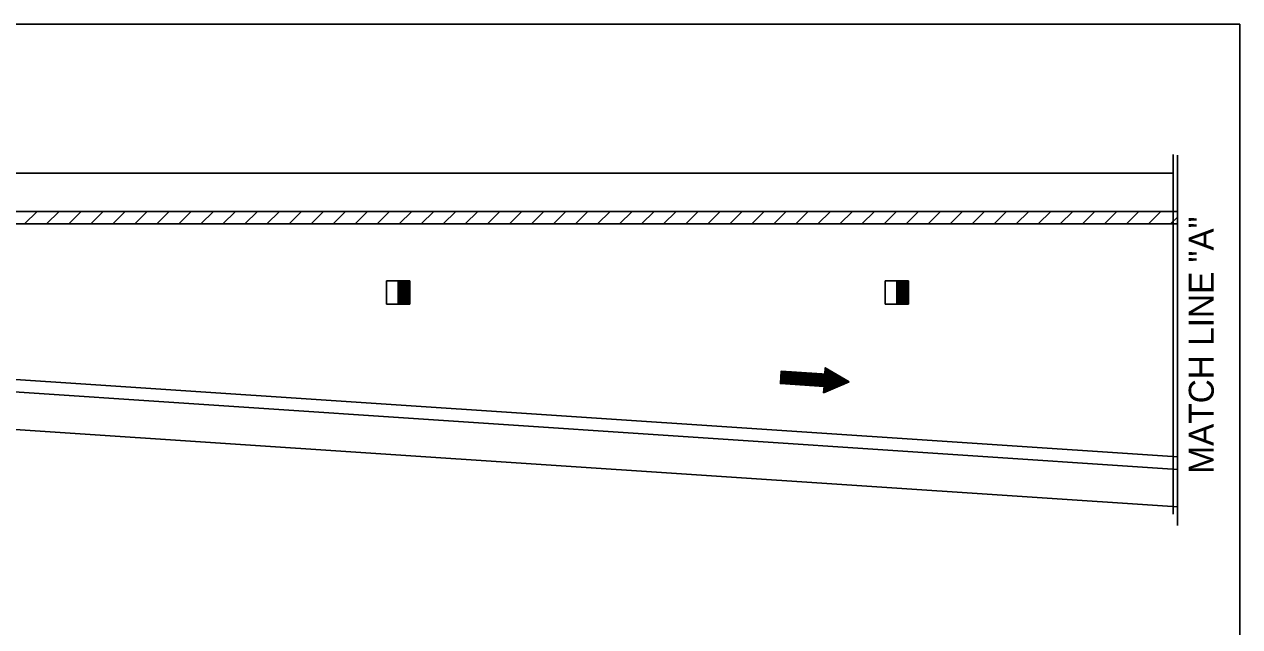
# Model space of a CAD drawing. Extents: x 1007 to 1035.5, y 1000.5 to 1021.5.
# Drawn here: x 1025.75 to 1035.5, y 1016.67 to 1021.5 of the extents above; entities that cross this region are included whole.
import ezdxf

# ---------------------------------------------------------------- set-up
doc = ezdxf.new("R2010")
doc.units = 0
doc.layers.add('Level 1', color=7, linetype='Continuous')
doc.layers.add('Level 10', color=7, linetype='Continuous')

msp = doc.modelspace()

# ---------------------------------------------------------------- linework, layer by layer
at = {"layer": 'Level 1'}
for p, q in [((1034.9661, 1020.4568), (1034.9661, 1017.5728)), ((1035, 1020.45), (1035, 1017.482)), ((1007.4661, 1020.3068), (1034.9661, 1020.3068)), ((1025.7524, 1019.9), (1025.8524, 1020)), ((1025.9292, 1019.9), (1026.0292, 1020)), ((1026.106, 1019.9), (1026.206, 1020)), ((1026.2828, 1019.9), (1026.3828, 1020)), ((1026.4595, 1019.9), (1026.5595, 1020)), ((1026.6363, 1019.9), (1026.7363, 1020)), ((1026.8131, 1019.9), (1026.9131, 1020)), ((1026.9898, 1019.9), (1027.0898, 1020)), ((1027.1666, 1019.9), (1027.2666, 1020)), ((1027.3434, 1019.9), (1027.4434, 1020)), ((1027.5202, 1019.9), (1027.6202, 1020)), ((1027.6969, 1019.9), (1027.7969, 1020)), ((1027.8738, 1019.9), (1027.9738, 1020)), ((1028.0505, 1019.9), (1028.1505, 1020)), ((1028.2273, 1019.9), (1028.3273, 1020)), ((1028.4041, 1019.9), (1028.5041, 1020)), ((1028.5808, 1019.9), (1028.6808, 1020)), ((1028.7576, 1019.9), (1028.8576, 1020)), ((1028.9344, 1019.9), (1029.0344, 1020)), ((1029.1112, 1019.9), (1029.2112, 1020)), ((1029.2879, 1019.9), (1029.3879, 1020)), ((1029.4648, 1019.9), (1029.5648, 1020)), ((1029.6415, 1019.9), (1029.7415, 1020)), ((1029.8183, 1019.9), (1029.9183, 1020)), ((1029.9951, 1019.9), (1030.0951, 1020)), ((1030.1718, 1019.9), (1030.2718, 1020)), ((1030.3486, 1019.9), (1030.4486, 1020)), ((1030.5254, 1019.9), (1030.6254, 1020)), ((1030.7022, 1019.9), (1030.8022, 1020)), ((1030.8789, 1019.9), (1030.9789, 1020)), ((1031.0557, 1019.9), (1031.1557, 1020)), ((1031.2325, 1019.9), (1031.3325, 1020)), ((1031.4093, 1019.9), (1031.5093, 1020)), ((1031.586, 1019.9), (1031.686, 1020)), ((1031.7628, 1019.9), (1031.8628, 1020)), ((1031.9396, 1019.9), (1032.0396, 1020)), ((1032.1163, 1019.9), (1032.2163, 1020)), ((1032.2932, 1019.9), (1032.3932, 1020)), ((1032.4699, 1019.9), (1032.5699, 1020)), ((1032.6467, 1019.9), (1032.7467, 1020)), ((1032.8235, 1019.9), (1032.9235, 1020)), ((1033.0003, 1019.9), (1033.1003, 1020)), ((1033.177, 1019.9), (1033.277, 1020)), ((1033.3538, 1019.9), (1033.4538, 1020)), ((1033.5306, 1019.9), (1033.6306, 1020)), ((1033.7073, 1019.9), (1033.8073, 1020)), ((1033.8842, 1019.9), (1033.9842, 1020)), ((1034.0609, 1019.9), (1034.1609, 1020)), ((1034.2377, 1019.9), (1034.3377, 1020)), ((1034.4145, 1019.9), (1034.5145, 1020)), ((1034.5913, 1019.9), (1034.6913, 1020)), ((1034.768, 1019.9), (1034.868, 1020)), ((1034.9448, 1019.9), (1035, 1019.9552)), ((1028.6563, 1019.2563), (1028.6563, 1019.4438)), ((1028.6563, 1019.4438), (1028.75, 1019.4438)), ((1028.8438, 1019.4438), (1028.75, 1019.4438)), ((1028.75, 1019.4438), (1028.75, 1019.2563)), ((1028.755, 1019.4438), (1028.755, 1019.2563)), ((1028.76, 1019.4438), (1028.76, 1019.2563)), ((1028.765, 1019.4438), (1028.765, 1019.2563)), ((1028.77, 1019.4438), (1028.77, 1019.2563)), ((1028.775, 1019.4438), (1028.775, 1019.2563)), ((1028.78, 1019.4438), (1028.78, 1019.2563)), ((1028.785, 1019.4438), (1028.785, 1019.2563)), ((1028.79, 1019.4438), (1028.79, 1019.2563)), ((1028.795, 1019.4438), (1028.795, 1019.2563)), ((1028.8, 1019.4438), (1028.8, 1019.2563)), ((1028.805, 1019.4438), (1028.805, 1019.2563)), ((1028.81, 1019.4438), (1028.81, 1019.2563)), ((1028.815, 1019.4438), (1028.815, 1019.2563)), ((1028.82, 1019.4438), (1028.82, 1019.2563)), ((1028.825, 1019.4438), (1028.825, 1019.2563)), ((1028.83, 1019.4438), (1028.83, 1019.2563)), ((1028.835, 1019.4438), (1028.835, 1019.2563)), ((1028.84, 1019.4438), (1028.84, 1019.2563)), ((1028.8438, 1019.2563), (1028.8438, 1019.4438)), ((1032.6563, 1019.2563), (1032.6563, 1019.4438)), ((1032.6563, 1019.4438), (1032.75, 1019.4438)), ((1032.8438, 1019.4438), (1032.75, 1019.4438)), ((1032.75, 1019.4438), (1032.75, 1019.2563)), ((1032.755, 1019.4438), (1032.755, 1019.2563)), ((1032.76, 1019.4438), (1032.76, 1019.2563)), ((1032.765, 1019.4438), (1032.765, 1019.2563)), ((1032.77, 1019.4438), (1032.77, 1019.2563)), ((1032.775, 1019.4438), (1032.775, 1019.2563)), ((1032.78, 1019.4438), (1032.78, 1019.2563)), ((1032.785, 1019.4438), (1032.785, 1019.2563)), ((1032.79, 1019.4438), (1032.79, 1019.2563)), ((1032.795, 1019.4438), (1032.795, 1019.2563)), ((1032.8, 1019.4438), (1032.8, 1019.2563)), ((1032.805, 1019.4438), (1032.805, 1019.2563)), ((1032.81, 1019.4438), (1032.81, 1019.2563)), ((1032.815, 1019.4438), (1032.815, 1019.2563)), ((1032.82, 1019.4438), (1032.82, 1019.2563)), ((1032.825, 1019.4438), (1032.825, 1019.2563)), ((1032.83, 1019.4438), (1032.83, 1019.2563)), ((1032.835, 1019.4438), (1032.835, 1019.2563)), ((1032.84, 1019.4438), (1032.84, 1019.2563)), ((1032.8438, 1019.2563), (1032.8438, 1019.4438)), ((1028.75, 1019.2563), (1028.6563, 1019.2563)), ((1028.75, 1019.2563), (1028.8438, 1019.2563)), ((1032.75, 1019.2563), (1032.6563, 1019.2563)), ((1032.75, 1019.2563), (1032.8438, 1019.2563))]:
    msp.add_line(p, q, dxfattribs=at)
for points in [[(1007.5, 1020), (1035, 1020)], [(1007.5, 1019.9), (1035, 1019.9)], [(1007.5, 1018.8), (1023.4671, 1018.8), (1035, 1018.0322)], [(1007.5, 1018.7), (1023.4638, 1018.7), (1035, 1017.932)], [(1032.3621, 1018.631), (1031.8192, 1018.6673)], [(1032.3642, 1018.6359), (1031.8195, 1018.6723)], [(1032.3545, 1018.6416), (1031.8198, 1018.6773)], [(1032.3545, 1018.6416), (1031.8198, 1018.6773)], [(1032.3448, 1018.6473), (1031.8202, 1018.6822)], [(1032.3352, 1018.6529), (1031.8205, 1018.6872)], [(1032.3254, 1018.6585), (1031.8208, 1018.6922)], [(1032.3158, 1018.6642), (1031.8212, 1018.6972)], [(1032.3061, 1018.6698), (1031.8215, 1018.7022)], [(1032.2964, 1018.6755), (1031.8218, 1018.7072)], [(1032.2868, 1018.6812), (1031.8222, 1018.7122)], [(1032.277, 1018.6868), (1031.8225, 1018.7171)], [(1032.2722, 1018.6897), (1031.8227, 1018.7196)], [(1032.2625, 1018.6953), (1032.1723, 1018.7013)], [(1032.2528, 1018.701), (1032.1726, 1018.7063)], [(1032.2432, 1018.7066), (1032.1729, 1018.7113)], [(1032.2335, 1018.7123), (1032.1733, 1018.7163)], [(1032.2238, 1018.7179), (1032.1736, 1018.7213)], [(1032.2141, 1018.7236), (1032.1739, 1018.7263)], [(1032.2044, 1018.7293), (1032.1743, 1018.7313)], [(1032.1948, 1018.7349), (1032.1746, 1018.7363)], [(1032.1851, 1018.7406), (1032.1749, 1018.7413)], [(1032.1753, 1018.7463), (1032.1753, 1018.7463)], [(1032.2697, 1018.5921), (1031.8162, 1018.6223)], [(1032.2799, 1018.5964), (1031.8165, 1018.6273)], [(1032.2903, 1018.6008), (1031.8168, 1018.6323)], [(1032.3005, 1018.6051), (1031.8172, 1018.6373)], [(1032.3108, 1018.6094), (1031.8175, 1018.6423)], [(1032.321, 1018.6138), (1031.8178, 1018.6473)], [(1032.3313, 1018.6181), (1031.8182, 1018.6523)], [(1032.3416, 1018.6224), (1031.8185, 1018.6573)], [(1032.3518, 1018.6268), (1031.8188, 1018.6623)], [(1032.2183, 1018.5705), (1032.1638, 1018.5741)], [(1032.2286, 1018.5748), (1032.1641, 1018.5791)], [(1032.2388, 1018.5791), (1032.1644, 1018.5841)], [(1032.2491, 1018.5834), (1032.1648, 1018.5891)], [(1032.2491, 1018.5834), (1032.1648, 1018.5891)], [(1032.2594, 1018.5878), (1032.1651, 1018.5941)], [(1032.1669, 1018.5488), (1032.1621, 1018.5492)], [(1032.1772, 1018.5532), (1032.1624, 1018.5542)], [(1032.1875, 1018.5575), (1032.1628, 1018.5592)], [(1032.1978, 1018.5618), (1032.1631, 1018.5642)], [(1032.208, 1018.5662), (1032.1634, 1018.5691)], [(1007.5, 1018.4), (1023.4638, 1018.4), (1035, 1017.632)]]:
    msp.add_lwpolyline(points, dxfattribs=at)
msp.add_lwpolyline([(1032.3682, 1018.6336), (1032.1753, 1018.7463), (1032.1719, 1018.6964), (1031.8227, 1018.7197), (1031.816, 1018.6199), (1032.1653, 1018.5966), (1032.1619, 1018.5468)], close=True, dxfattribs=at)
at = {"layer": 'Level 10'}
for p, q in [((1007, 1021.5), (1035.5, 1021.5)), ((1035.5, 1021.5), (1035.5, 1000.5))]:
    msp.add_line(p, q, dxfattribs=at)

# ---------------------------------------------------------------- texts
at = {"layer": 'Level 1'}
msp.add_text('MATCH LINE "A"', height=0.2, rotation=90, dxfattribs=at).set_placement((1035.2918, 1017.897))

doc.saveas('drawing.dxf')
